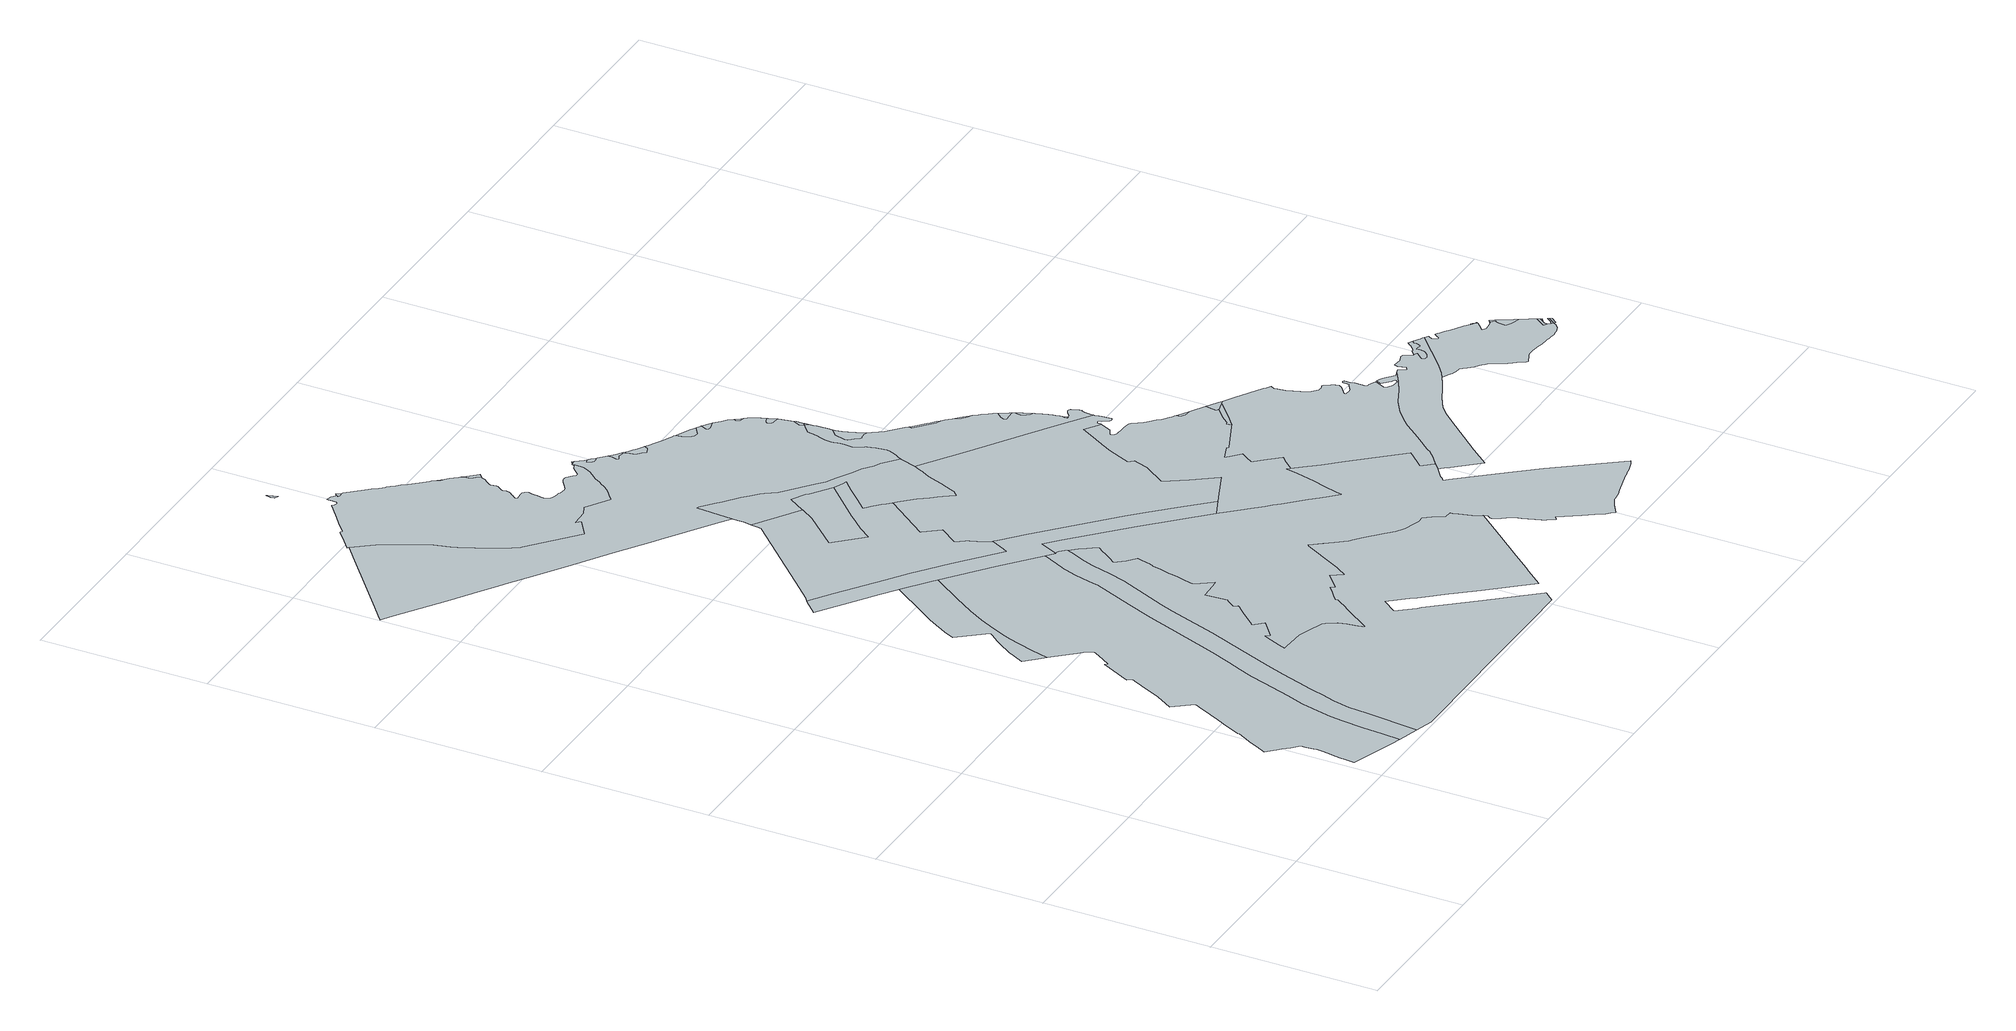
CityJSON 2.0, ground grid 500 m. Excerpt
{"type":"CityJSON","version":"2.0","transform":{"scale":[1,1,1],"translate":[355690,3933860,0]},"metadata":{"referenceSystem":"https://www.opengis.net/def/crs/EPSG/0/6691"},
"CityObjects":{
"object1":{"type":"GenericCityObject","attributes":{"function":"1","validFromType":"3","custodian":"神奈川県","notificationNumber":"神奈川県告示第446号","prefecture":"14","city":"14150","floorAreaRate":1},"geometry":[{"type":"MultiSurface","lod":"1","boundaries":[[[0,1,2,3,4,5,6,7,8,9,10,11,12,13,14,15,16,17,18,19,20,21,22,23,24,25,26,27,28,29,30,31,32,33,34,35,36,37,38,39,40,41,42,43,44,45,46,47,48,49,50,51,52,53,54,55,56,57,58,59,60,61,62,63,64,65,66,67,68,69,70,71,72,73,74,75,76,77,78,79,80]]]}]},
"object2":{"type":"GenericCityObject","attributes":{"function":"3","validFromType":"3","custodian":"神奈川県","notificationNumber":"神奈川県告示第446号","prefecture":"14","city":"14150","floorAreaRate":1.5},"geometry":[{"type":"MultiSurface","lod":"1","boundaries":[[[81,82,83,84,85,86,87,88,89,90,91,92,93,94,95,96,97,98,99,100,101,102,103,104,105,78,77,76,75,74,73,72,71,70,69,68,67,66,65,64,63,62,61,60,59,58,57,56,55,54,106]]]}]},
"object3":{"type":"GenericCityObject","attributes":{"function":"5","validFromType":"3","custodian":"神奈川県","notificationNumber":"神奈川県告示第11号","prefecture":"14","city":"14150","floorAreaRate":2},"geometry":[{"type":"MultiSurface","lod":"1","boundaries":[[[107,108,109,110,111,112,113,114,115,116,117,118,119,120,121,10,9,8,7,6,5,4,3,2,1,0,80,122,123]]]}]},
"object4":{"type":"GenericCityObject","attributes":{"function":"1","validFromType":"3","custodian":"相模原市","notificationNumber":"相模原市告示第532号","prefecture":"14","city":"14150","floorAreaRate":0.8},"geometry":[{"type":"MultiSurface","lod":"1","boundaries":[[[124,125,126,127,128,129,130,131,132,133]]]}]},
"object5":{"type":"GenericCityObject","attributes":{"function":"9","validFromType":"3","custodian":"神奈川県","notificationNumber":"神奈川県告示第11号","prefecture":"14","city":"14150","floorAreaRate":2},"geometry":[{"type":"MultiSurface","lod":"1","boundaries":[[[134,135,136,137,138,139,140,141,142,143,144,145,146,147,148,149,150,151,152,153,154,155,156,157,158,159,160,161,162,163,164,165,166,167,168,169,170,171,172,173]]]}]},
"object6":{"type":"GenericCityObject","attributes":{"function":"3","validFromType":"3","custodian":"神奈川県","notificationNumber":"神奈川県告示第767号","prefecture":"14","city":"14150","floorAreaRate":2},"geometry":[{"type":"MultiSurface","lod":"1","boundaries":[[[174,175,176,177,178,179,180,181,182,183,184,185,186,187,188,189,190,191,192,193,194,195,196,197,198,199,200,201,202,203,204,205,206,207,208,209,210,211,212,213,214,215,216,217,218,219,220,221,222,223,224,225,226,227,228,229,230,231,232,233,234,235,236,237,238,239,240,241,242,243,244,245,246,247,248,249,250,251,252,253,254,255,256,257,258,259,260,261,262,263,264,265,266,267,268,269,270,271,272,273,274,275,276,277,278,279,280,281,282,283,284,285,286,287,288,289,290,291,292,293,294,295,296,297,298,299,300,301,302,303,304,305,306,307,308,309,310,311,312,313,314,315,316,317,318,319,320,321,322,323,324,325,326,327,328,329,330,331,332,333,334,335,336,337,338,339,340,341,342,343]]]}]},
"object7":{"type":"GenericCityObject","attributes":{"function":"1","validFromType":"3","custodian":"神奈川県","notificationNumber":"神奈川県告示第446号","prefecture":"14","city":"14150","floorAreaRate":0.8},"geometry":[{"type":"MultiSurface","lod":"1","boundaries":[[[344,345,346,347,348,349,350,351,352,353,354,355,356,357,358,359,360,361,362,363,364,365,366,367,368,369,370,371,372,373,374,375,376,377,378,379,380,381,382,383,384,385,386,387,388,389,390,391,392,270,269,268,267,266,265,264,263,262,261,260,259,258,257,256,255,254,253,252,251,250,249,248,247,246,245,244,243,242,241,240,239,393,394,395,396,397,398,399,400,401,402,403,404,405,406,407,408,409,410,411,412,413,414,415,416,417,418,419,420,421,422,423,424,425,426,427,428,429,430,431,432,433,434,435,436,437,438,439,440,441,442,443,444,445,446,447,448,449,450,451,452,453,454,455,456,457,458,459,460,461,462,463,464]]]}]},
"object8":{"type":"GenericCityObject","attributes":{"function":"1","validFromType":"3","custodian":"相模原市","notificationNumber":"相模原市告示第532号","prefecture":"14","city":"14150","floorAreaRate":0.8},"geometry":[{"type":"MultiSurface","lod":"1","boundaries":[[[465,466,368,367,366,365,364,363]]]}]},
"object9":{"type":"GenericCityObject","attributes":{"function":"1","validFromType":"3","custodian":"神奈川県","notificationNumber":"神奈川県告示第446号","prefecture":"14","city":"14150","floorAreaRate":1},"geometry":[{"type":"MultiSurface","lod":"1","boundaries":[[[467,468,469,470,471,472,473,474,475,476,477,478,479,480,481,482,483,484,485,486,487,488,489,490,491,492,493,494,495,496,497,498,499,500,501,502,503,504,505,506,507,508,509,510,511,512,513,514,515,516,517,518,519,520,521,522,523,524,525,526,527,528,529,530,531,532,533,534,535,536,537,538,539,540,541,542,543,544,545,546,547,548,549,550,551,552,553,554,555,556,557,558,559,560,561,562,563,564,100,99,98,97,96,95,94,93,92,91,90,89,88,87,86,85,84,83,82,81,106,565,566,567,568,569,570,571,572,573,574,575,576,577,578,579,580,581,582,583,584,585,586]]]}]},
"object10":{"type":"GenericCityObject","attributes":{"function":"7","validFromType":"3","custodian":"神奈川県","notificationNumber":"神奈川県告示第11号","prefecture":"14","city":"14150","floorAreaRate":2},"geometry":[{"type":"MultiSurface","lod":"1","boundaries":[[[587,588,589,590,591,592,593,594,147,146,145,144,143,142,141,140,139,595,596,597,598,123,122,80,79,78,105,104,599,600,601,602]]]}]},
"object11":{"type":"GenericCityObject","attributes":{"function":"1","validFromType":"3","custodian":"相模原市","notificationNumber":"相模原市告示第532号","prefecture":"14","city":"14150","floorAreaRate":0.8},"geometry":[{"type":"MultiSurface","lod":"1","boundaries":[[[603,350,349,348]]]}]},
"object12":{"type":"GenericCityObject","attributes":{"function":"9","validFromType":"3","custodian":"神奈川県","notificationNumber":"神奈川県告示第11号","prefecture":"14","city":"14150","floorAreaRate":3},"geometry":[{"type":"MultiSurface","lod":"1","boundaries":[[[604,605,606,173,172,171,170,169,168,167,166,165]]]}]},
"object13":{"type":"GenericCityObject","attributes":{"function":"1","validFromType":"3","custodian":"相模原市","notificationNumber":"相模原市告示第532号","prefecture":"14","city":"14150","floorAreaRate":0.8},"geometry":[{"type":"MultiSurface","lod":"1","boundaries":[[[607,608,609,464,463,462,461,460]]]}]},
"object14":{"type":"GenericCityObject","attributes":{"function":"6","validFromType":"3","custodian":"神奈川県","notificationNumber":"神奈川県告示第11号","prefecture":"14","city":"14150","floorAreaRate":2},"geometry":[{"type":"MultiSurface","lod":"1","boundaries":[[[610,611,612,613,614,615,616,617,618,619,620,621,622,623,624,310,309,308,307,306,305,304,303,302,301,300,299,298,297,296,295,294,293,292,291,625,626,134,173,606,605,604,165,164,163,162,161,160,159,158,157,156]]]}]},
"object15":{"type":"GenericCityObject","attributes":{"function":"3","validFromType":"3","custodian":"神奈川県","notificationNumber":"神奈川県告示第446号","prefecture":"14","city":"14150","floorAreaRate":2},"geometry":[{"type":"MultiSurface","lod":"1","boundaries":[[[627,237,236]]]}]},
"object16":{"type":"GenericCityObject","attributes":{"function":"3","validFromType":"3","custodian":"神奈川県","notificationNumber":"神奈川県告示第767号","prefecture":"14","city":"14150","floorAreaRate":2},"geometry":[{"type":"MultiSurface","lod":"1","boundaries":[[[628,234,233,232,231,230,229]]]}]},
"object17":{"type":"GenericCityObject","attributes":{"function":"23","validFromType":"3","custodian":"相模原市","notificationNumber":"相模原市告示第107号","prefecture":"14","city":"14150"},"geometry":[{"type":"MultiSurface","lod":"1","boundaries":[[[522,521,520,519,518,517,516,629,515,514,513,512,511,510,509,508,507,506,505,504,503,502,501,500,499,498,497,496,495,494,493,630,492,491,631,490,489,488,487,486,485,632,484,483,482,481,480,479,478,477,476,475,474,473,472,471,633,634,635,636,637,638,639,640,641,642,643,644,645,646,647,648,649,650,651,652,653,654,655,656,657,658,659,660,661,662,663,664,665,666,667,668,669,670,671,672,673,674,675,676,677,678,679,680,681,682,683,684,685,686,687,688,689,690,691,692,693,694,695,696,697,698,699,700,701,702,703,704,705,706,707,708,602,601,600,709,599,104,103,102,101,100,564,563,562,561,560,559,558,557,556,555,554,553,552,551,550,549,548,547,546,545,544,543,542,710,541,540,711,539,538,537,536,535,534,533,712,531,530,529,528,527,526,525,524,523]]]}]},
"object18":{"type":"GenericCityObject","attributes":{"function":"3","validFromType":"3","custodian":"神奈川県","notificationNumber":"神奈川県告示第767号","prefecture":"14","city":"14150","floorAreaRate":2},"geometry":[{"type":"MultiSurface","lod":"1","boundaries":[[[713,714,715,716,717,718,719,720,226,225,224,223,222,221,220,219,218,217,216,215,214,213,212,211]]]}]},
"object19":{"type":"GenericCityObject","attributes":{"function":"5","validFromType":"3","custodian":"神奈川県","notificationNumber":"神奈川県告示第11号","prefecture":"14","city":"14150","floorAreaRate":2},"geometry":[{"type":"MultiSurface","lod":"1","boundaries":[[[622,621,620,619,618,617,616,615,614,613,612,611,610,156,155,154,153,152,151,150,149,148,147,594,593,592,591,590,589,588,587,721,722,723,724,725,726,727,728,729,730,731,732,733,734,735,736,737,738,739,740,741,742,743,744,745,746,747,748,749,750,751,752,623]]]}]},
"object20":{"type":"GenericCityObject","attributes":{"function":"3","validFromType":"3","custodian":"神奈川県","notificationNumber":"神奈川県告示第767号","prefecture":"14","city":"14150","floorAreaRate":2},"geometry":[{"type":"MultiSurface","lod":"1","boundaries":[[[753,754,206,205,204,203,202,201,200,199]]]}]},
"object21":{"type":"GenericCityObject","attributes":{"function":"3","validFromType":"3","custodian":"神奈川県","notificationNumber":"神奈川県告示第767号","prefecture":"14","city":"14150","floorAreaRate":2},"geometry":[{"type":"MultiSurface","lod":"1","boundaries":[[[755,756,196,195,194,193,192]]]}]},
"object22":{"type":"GenericCityObject","attributes":{"function":"1","validFromType":"3","custodian":"神奈川県","notificationNumber":"神奈川県告示第767号","prefecture":"14","city":"14150","floorAreaRate":1},"geometry":[{"type":"MultiSurface","lod":"1","boundaries":[[[757,758,759,760,761,762,763,764,765,766,767,768,769,770,771,772,773,774,775]]]}]},
"object23":{"type":"GenericCityObject","attributes":{"function":"3","validFromType":"3","custodian":"神奈川県","notificationNumber":"神奈川県告示第767号","prefecture":"14","city":"14150","floorAreaRate":2},"geometry":[{"type":"MultiSurface","lod":"1","boundaries":[[[776,777,188,187,186,185]]]}]},
"object24":{"type":"GenericCityObject","attributes":{"function":"1","validFromType":"3","custodian":"神奈川県","notificationNumber":"神奈川県告示第767号","prefecture":"14","city":"14150","floorAreaRate":1},"geometry":[{"type":"MultiSurface","lod":"1","boundaries":[[[778,779,780,339,781]]]}]},
"object25":{"type":"GenericCityObject","attributes":{"function":"3","validFromType":"3","custodian":"神奈川県","notificationNumber":"神奈川県告示第767号","prefecture":"14","city":"14150","floorAreaRate":2},"geometry":[{"type":"MultiSurface","lod":"1","boundaries":[[[780,779,782,783,784,343,342,341,340,339]]]}]},
"object26":{"type":"GenericCityObject","attributes":{"function":"3","validFromType":"3","custodian":"神奈川県","notificationNumber":"神奈川県告示第767号","prefecture":"14","city":"14150","floorAreaRate":2},"geometry":[{"type":"MultiSurface","lod":"1","boundaries":[[[785,786,181,180,179,178,177,176]]]}]},
"object27":{"type":"GenericCityObject","attributes":{"function":"11","validFromType":"3","custodian":"神奈川県","notificationNumber":"神奈川県告示第11号","prefecture":"14","city":"14150","floorAreaRate":2},"geometry":[{"type":"MultiSurface","lod":"1","boundaries":[[[787,788,789,790,791,792,793,794,795,796,797,798,799,800,801,802,803,804,805,806,807,808,809,810,811,812,813,814,734,733,732,731,730,729,728,727,726,725,724,723,722,721,587,602,708,707,706,705,704,703,702,701,700,699,815,696,695,694,693,692,691,690,816,817,818,819,820,821,822,823,824,825,826,827,828,829,830,831,832,833,834,835,836,837,838,839,840,841,842,843]]]}]},
"object28":{"type":"GenericCityObject","attributes":{"function":"1","validFromType":"3","custodian":"神奈川県","notificationNumber":"神奈川県告示第767号","prefecture":"14","city":"14150","floorAreaRate":1},"geometry":[{"type":"MultiSurface","lod":"1","boundaries":[[[844,845,846,847,848,849,850,851,852]]]}]},
"object29":{"type":"GenericCityObject","attributes":{"function":"1","validFromType":"3","custodian":"神奈川県","notificationNumber":"神奈川県告示第446号","prefecture":"14","city":"14150","floorAreaRate":1},"geometry":[{"type":"MultiSurface","lod":"1","boundaries":[[[338,337,336,335,334,333,332,331,330,329,328,327,326,325,324,323,322,321,320,319,318,317,316,315,314,313,312,311,310,624,623,752,751,750,749,748,853,854,855,856,857,858,859,860,861,862,863,864,865,866,867,868,869,870,871,872,873,874,875,876,877,878,879,880,881,882,883,884,885,886,887,888,889,890,891,892,893,894,895,896,897,898,899,900,901,902,903,904,905,906,907,908,909,910,911,912,913,914,915,852,851,850,849,848,847,916,917,918,919,920,775,774,773,772,771,770,769,768,767,766,765,921,922,923,781,339]]]}]},
"object30":{"type":"GenericCityObject","attributes":{"function":"1","validFromType":"3","custodian":"神奈川県","notificationNumber":"神奈川県告示第767号","prefecture":"14","city":"14150","floorAreaRate":1},"geometry":[{"type":"MultiSurface","lod":"1","boundaries":[[[924,925,926,927,913,912,911,910]]]}]},
"object31":{"type":"GenericCityObject","attributes":{"function":"1","validFromType":"3","custodian":"神奈川県","notificationNumber":"神奈川県告示第767号","prefecture":"14","city":"14150","floorAreaRate":1},"geometry":[{"type":"MultiSurface","lod":"1","boundaries":[[[928,929,900,899,898,897,896]]]}]},
"object32":{"type":"GenericCityObject","attributes":{"function":"1","validFromType":"3","custodian":"神奈川県","notificationNumber":"神奈川県告示第767号","prefecture":"14","city":"14150","floorAreaRate":1},"geometry":[{"type":"MultiSurface","lod":"1","boundaries":[[[930,931,932,933,934,894,893,892,891,890,889,888,887]]]}]},
"object33":{"type":"GenericCityObject","attributes":{"function":"1","validFromType":"3","custodian":"神奈川県","notificationNumber":"神奈川県告示第767号","prefecture":"14","city":"14150","floorAreaRate":1},"geometry":[{"type":"MultiSurface","lod":"1","boundaries":[[[874,873,872,871,870,869]]]}]},
"object34":{"type":"GenericCityObject","attributes":{"function":"11","validFromType":"3","custodian":"神奈川県","notificationNumber":"神奈川県告示第11号","prefecture":"14","city":"14150","floorAreaRate":2},"geometry":[{"type":"MultiSurface","lod":"1","boundaries":[[[935,936,843,842,841,840]]]}]},
"object35":{"type":"GenericCityObject","attributes":{"function":"3","validFromType":"3","custodian":"相模原市","notificationNumber":"相模原市告示第596号","prefecture":"14","city":"14150","floorAreaRate":2},"geometry":[{"type":"MultiSurface","lod":"1","boundaries":[[[937,938,836,835,834,833,832,831,939,940]]]}]},
"object36":{"type":"GenericCityObject","attributes":{"function":"3","validFromType":"3","custodian":"神奈川県","notificationNumber":"神奈川県告示第446号","prefecture":"14","city":"14150","floorAreaRate":2},"geometry":[{"type":"MultiSurface","lod":"1","boundaries":[[[830,829,828,827,826,825,824,823,822,821,820,819,818,817,816,690,689,688,687,686,685,684,683,682,941,942,943,944,945,946,947,948,949,950,951,952,953,954,955,956,957,958,959,960,961,962,963,964,965,966,967,968,969,970,971,972,973,974,975,976,977,978,979,980,981,982,983,984,985,986,987,988,989,990,991,992,993,994,995,996,997,998,999,1000,1001,1002,1003,1004,1005,1006,1007,1008,1009,1010,1011,1012,1013,1014,1015,1016,1017,1018,1019,1020,940,939,831]]]}]},
"object37":{"type":"GenericCityObject","attributes":{"function":"11","validFromType":"3","custodian":"神奈川県","notificationNumber":"神奈川県告示第767号","prefecture":"14","city":"14150","floorAreaRate":2},"geometry":[{"type":"MultiSurface","lod":"1","boundaries":[[[938,937,940,1020,1019,1021,838,837,836]]]}]},
"object38":{"type":"GenericCityObject","attributes":{"function":"5","validFromType":"3","custodian":"神奈川県","notificationNumber":"神奈川県告示第11号","prefecture":"14","city":"14150","floorAreaRate":2},"geometry":[{"type":"MultiSurface","lod":"1","boundaries":[[[1022,1023,1024,1025,1026,1027,1028,1029,1030,1031,1032,1033,1034,959,958,957,956,955,954,953,952,951,950,949,948,947,946,945,944,943,942,941,682,1035,680,1036,1037,1038,1039,1040,1041,1042,1043,1044,1045,1046,1047,1048,1049,1050,1051,1052,1053,1054,1055,1056,1057,1058,1059,1060,1061,1062,1063,1064,1065,1066,1067,1068,1069,1070,1071,1072,1073,1074,1075,1076,1077,1078,1079,1080]]]}]},
"object39":{"type":"GenericCityObject","attributes":{"function":"5","validFromType":"3","custodian":"神奈川県","notificationNumber":"神奈川県告示第11号","prefecture":"14","city":"14150","floorAreaRate":2},"geometry":[{"type":"MultiSurface","lod":"1","boundaries":[[[1081,1082,1083,1084,1085,1086,1087,1088,1089,1080,1079,1078,1077,1076,1075,1074,1073,1072,1071,1070,1069,1068,1067,1066,1065,1064]]]}]},
"object40":{"type":"GenericCityObject","attributes":{"function":"3","validFromType":"3","custodian":"神奈川県","notificationNumber":"神奈川県告示第446号","prefecture":"14","city":"14150","floorAreaRate":2},"geometry":[{"type":"MultiSurface","lod":"1","boundaries":[[[1090,1091,1092,1093,1094,1095,1096,1097,1098,1099,1100,1101,1102,1103,1104,1105,1106,1107,1108,1109,1110,1111,1112,1113,1114,1115,1116,1117,1118,1119,1120,1121,1122,1123,1124,1125,1126,1127,1128,1129,1057,1056,1055,1054,1053,1052,1051,1050,1130,1131,1132,1133,1134,1135,1136,1137,1138,1139,1140,1141,1142,1143,1144,1145,1146,1147,1148,1149,1150,1151,1152,1153,1154,1155,1156,1157,1158,1159,1160,1161,1162,1163,1164,1165,1166,1167,1168,1169,1170,1171,1172,1173,1174,1175,1176,1177,1178,1179,1180,1181,1182,1183,1184,1185]]]}]},
"object41":{"type":"GenericCityObject","attributes":{"function":"3","validFromType":"3","custodian":"神奈川県","notificationNumber":"神奈川県告示第767号","prefecture":"14","city":"14150","floorAreaRate":2},"geometry":[{"type":"MultiSurface","lod":"1","boundaries":[[[1186,1187,1188,1189,1190,1191,1111,1110,1109,1108]]]}]},
"object42":{"type":"GenericCityObject","attributes":{"function":"3","validFromType":"3","custodian":"神奈川県","notificationNumber":"神奈川県告示第767号","prefecture":"14","city":"14150","floorAreaRate":2},"geometry":[{"type":"MultiSurface","lod":"1","boundaries":[[[1192,1193,1194,1195,1196,1197,1198,1199,1200,1100,1099,1098,1097,1096,1095,1094,1093]]]}]},
"object43":{"type":"GenericCityObject","attributes":{"function":"3","validFromType":"3","custodian":"神奈川県","notificationNumber":"神奈川県告示第11号","prefecture":"14","city":"14150","floorAreaRate":2},"geometry":[{"type":"MultiSurface","lod":"1","boundaries":[[[1201,1202,1203,1185,1184,1183]]]}]},
"object44":{"type":"GenericCityObject","attributes":{"function":"3","validFromType":"3","custodian":"神奈川県","notificationNumber":"神奈川県告示第767号","prefecture":"14","city":"14150","floorAreaRate":2},"geometry":[{"type":"MultiSurface","lod":"1","boundaries":[[[1204,1205,1206,1207,1208,1209,1210,1182,1181]]]}]},
"object45":{"type":"GenericCityObject","attributes":{"function":"3","validFromType":"3","custodian":"神奈川県","notificationNumber":"神奈川県告示第767号","prefecture":"14","city":"14150","floorAreaRate":2},"geometry":[{"type":"MultiSurface","lod":"1","boundaries":[[[1211,1203,1202]]]}]},
"object46":{"type":"GenericCityObject","attributes":{"function":"5","validFromType":"3","custodian":"神奈川県","notificationNumber":"神奈川県告示第767号","prefecture":"14","city":"14150","floorAreaRate":2},"geometry":[{"type":"MultiSurface","lod":"1","boundaries":[[[1212,1213,1206,1205,1204,1181,1214,1215]]]}]}
},
"vertices":[
[861,1503,0],[806,1425,0],[764,1363,0],[737,1316,0],[711,1267,0],[695,1231,0],[683,1203,0],[672,1172,0],[657,1124,0],[649,1097,0],[642,1072,0],[669,1042,0],[698,1010,0],[709,998,0],[724,973,0],[713,954,0],[686,911,0],[680,919,0],[634,829,0],[644,816,0],[640,809,0],[615,757,0],[595,716,0],[562,664,0],[606,609,0],[593,585,0],[589,576,0],[577,550,0],[561,518,0],[549,496,0],[539,476,0],[523,440,0],[521,434,0],[500,396,0],[497,391,0],[480,356,0],[468,333,0],[474,327,0],[486,316,0],[493,309,0],[503,298,0],[520,281,0],[540,261,0],[541,245,0],[543,224,0],[544,214,0],[543,195,0],[540,182,0],[537,157,0],[534,139,0],[532,123,0],[528,95,0],[582,77,0],[659,51,0],[690,42,0],[695,94,0],[701,160,0],[707,220,0],[713,261,0],[718,288,0],[737,357,0],[756,409,0],[768,440,0],[787,498,0],[803,543,0],[820,586,0],[839,629,0],[866,693,0],[923,846,0],[952,922,0],[986,1004,0],[1037,1124,0],[1041,1138,0],[1057,1198,0],[1064,1221,0],[1067,1231,0],[1071,1241,0],[1075,1250,0],[1108,1316,0],[1001,1408,0],[869,1514,0],
[772,183,0],[778,239,0],[789,290,0],[803,333,0],[812,362,0],[816,373,0],[832,418,0],[850,472,0],[871,531,0],[915,636,0],[956,739,0],[1009,886,0],[1026,928,0],[1053,991,0],[1089,1072,0],[1106,1120,0],[1122,1182,0],[1132,1212,0],[1157,1263,0],[1163,1276,0],[1158,1282,0],[1148,1294,0],[1143,1297,0],[1136,1300,0],[1134,1296,0],[756,24,0],
[756,1555,0],[719,1502,0],[673,1436,0],[665,1424,0],[637,1375,0],[619,1343,0],[685,1262,0],[680,1255,0],[657,1227,0],[642,1206,0],[626,1183,0],[619,1173,0],[609,1154,0],[593,1122,0],[619,1096,0],[854,1526,0],[776,1583,0],
[452,3281,0],[450,3285,0],[448,3290,0],[447,3295,0],[445,3300,0],[444,3304,0],[443,3307,0],[440,3292,0],[442,3280,0],[453,3276,0],
[897,2087,0],[894,2072,0],[891,2054,0],[686,1847,0],[622,1782,0],[612,1775,0],[678,1729,0],[805,1639,0],[863,1597,0],[902,1567,0],[960,1521,0],[1082,1420,0],[1090,1432,0],[1113,1475,0],[1106,1484,0],[1101,1493,0],[1087,1533,0],[1082,1541,0],[1064,1565,0],[1105,1621,0],[1069,1666,0],[1067,1669,0],[1169,1804,0],[1152,1821,0],[1148,1825,0],[1126,1845,0],[1107,1862,0],[1143,1898,0],[1179,1934,0],[1209,1963,0],[1201,1966,0],[1169,1979,0],[1168,1978,0],[1059,1870,0],[1036,1845,0],[1013,1820,0],[982,1779,0],[906,1861,0],[1000,1959,0],[1027,2000,0],
[1424,2248,0],[1420,2265,0],[1417,2275,0],[1398,2276,0],[1388,2281,0],[1385,2290,0],[1390,2296,0],[1407,2303,0],[1401,2317,0],[1394,2333,0],[1385,2348,0],[1379,2356,0],[1363,2359,0],[1357,2370,0],[1363,2377,0],[1352,2390,0],[1339,2402,0],[1326,2414,0],[1320,2419,0],[1294,2412,0],[1286,2415,0],[1285,2423,0],[1292,2439,0],[1289,2440,0],[1281,2446,0],[1278,2447,0],[1252,2429,0],[1239,2431,0],[1229,2441,0],[1221,2453,0],[1218,2470,0],[1212,2481,0],[1207,2483,0],[1199,2487,0],[1176,2498,0],[1155,2510,0],[1140,2518,0],[1129,2525,0],[1124,2514,0],[1106,2505,0],[1097,2516,0],[1081,2528,0],[1078,2544,0],[1075,2553,0],[1076,2554,0],[1070,2560,0],[1068,2559,0],[1055,2563,0],[1041,2557,0],[1036,2559,0],[1037,2568,0],[1040,2578,0],[1041,2589,0],[1035,2594,0],[1018,2609,0],[1016,2612,0],[1007,2608,0],[1000,2609,0],[990,2617,0],[987,2627,0],[997,2630,0],[993,2635,0],[974,2656,0],[962,2655,0],[960,2655,0],[959,2655,0],[959,2646,0],[959,2630,0],[957,2620,0],[950,2602,0],[946,2594,0],[920,2565,0],[914,2556,0],[910,2548,0],[903,2539,0],[894,2525,0],[884,2514,0],[874,2504,0],[857,2490,0],[843,2479,0],[775,2525,0],[746,2511,0],[695,2509,0],[707,2498,0],[652,2460,0],[517,2577,0],[513,2579,0],[486,2619,0],[474,2644,0],[434,2730,0],[432,2739,0],[417,2793,0],[413,2805,0],[372,2884,0],[352,2922,0],[349,2929,0],[304,2987,0],[236,2931,0],[145,2857,0],[59,2786,0],[15,2750,0],[6,2742,0],[35,2723,0],[36,2723,0],[62,2705,0],[176,2629,0],[263,2571,0],[294,2550,0],[321,2533,0],[324,2530,0],[361,2506,0],[379,2494,0],[481,2426,0],[597,2349,0],[702,2279,0],[718,2268,0],[859,2174,0],[900,2146,0],[908,2257,0],[915,2254,0],[926,2246,0],[950,2226,0],[968,2210,0],[1009,2177,0],[1028,2159,0],[1050,2140,0],[1058,2131,0],[1080,2100,0],[1128,2059,0],[1163,2030,0],[1186,2012,0],[1216,1997,0],[1261,1970,0],[1289,1959,0],[1319,1935,0],[1336,1927,0],[1382,1889,0],[1389,1901,0],[1394,1909,0],[1397,1916,0],[1401,1925,0],[1404,1931,0],[1406,1943,0],[1406,1952,0],[1402,1974,0],[1399,1987,0],[1396,1998,0],[1395,2002,0],[1383,2019,0],[1380,2026,0],[1379,2034,0],[1380,2047,0],[1381,2057,0],[1381,2063,0],[1380,2069,0],[1378,2077,0],[1376,2087,0],[1376,2091,0],[1377,2105,0],[1377,2113,0],[1382,2128,0],[1386,2141,0],[1391,2157,0],[1393,2174,0],[1416,2193,0],[1423,2198,0],[1415,2207,0],[1414,2210,0],[1417,2211,0],[1427,2231,0],
[762,2892,0],[753,2902,0],[748,2907,0],[744,2912,0],[735,2922,0],[725,2927,0],[711,2948,0],[708,2952,0],[695,2966,0],[668,2996,0],[655,3011,0],[641,3026,0],[636,3032,0],[628,3041,0],[626,3043,0],[614,3056,0],[601,3071,0],[588,3085,0],[548,3130,0],[546,3132,0],[542,3131,0],[532,3131,0],[527,3132,0],[524,3134,0],[527,3137,0],[525,3140,0],[515,3149,0],[506,3151,0],[502,3152,0],[499,3152,0],[498,3147,0],[498,3141,0],[499,3132,0],[498,3125,0],[495,3121,0],[493,3120,0],[491,3120,0],[486,3120,0],[479,3125,0],[476,3128,0],[476,3127,0],[427,3088,0],[405,3070,0],[385,3054,0],[369,3040,0],[365,3044,0],[362,3044,0],[327,3014,0],[300,2991,0],[956,2647,0],[951,2645,0],[948,2644,0],[945,2643,0],[939,2638,0],[935,2633,0],[930,2629,0],[923,2621,0],[918,2618,0],[913,2618,0],[909,2620,0],[905,2625,0],[901,2629,0],[897,2634,0],[892,2638,0],[888,2639,0],[884,2640,0],[879,2640,0],[875,2639,0],[872,2638,0],[867,2635,0],[866,2635,0],[859,2629,0],[854,2625,0],[848,2621,0],[842,2617,0],[840,2615,0],[832,2612,0],[825,2613,0],[813,2615,0],[807,2617,0],[801,2618,0],[793,2620,0],[785,2622,0],[775,2627,0],[769,2637,0],[769,2645,0],[769,2654,0],[771,2665,0],[773,2677,0],[774,2681,0],[775,2691,0],[773,2697,0],[771,2701,0],[765,2705,0],[757,2705,0],[743,2704,0],[736,2704,0],[734,2706,0],[734,2712,0],[738,2718,0],[742,2722,0],[746,2728,0],[752,2734,0],[755,2741,0],[755,2748,0],[753,2756,0],[754,2762,0],[757,2767,0],[765,2779,0],[768,2784,0],[766,2792,0],[763,2799,0],[767,2806,0],[774,2816,0],[782,2826,0],[787,2837,0],[789,2839,0],[782,2852,0],[771,2863,0],[770,2876,0],[765,2888,0],
[535,3145,0],[529,3139,0],
[1627,136,0],[1637,147,0],[1692,213,0],[1748,279,0],[1828,373,0],[1820,385,0],[1816,392,0],[1813,400,0],[1804,436,0],[1800,452,0],[1800,453,0],[1799,457,0],[1779,460,0],[1760,491,0],[1741,512,0],[1723,512,0],[1705,517,0],[1673,526,0],[1648,542,0],[1624,564,0],[1576,609,0],[1555,625,0],[1548,632,0],[1523,662,0],[1478,719,0],[1476,716,0],[1425,622,0],[1410,596,0],[1404,588,0],[1389,565,0],[1388,563,0],[1364,595,0],[1317,554,0],[1310,567,0],[1288,548,0],[1271,534,0],[1260,525,0],[1263,520,0],[1257,511,0],[1252,504,0],[1242,490,0],[1228,470,0],[1169,388,0],[1166,410,0],[1160,441,0],[1154,464,0],[1137,492,0],[1130,499,0],[1084,515,0],[1054,526,0],[987,530,0],[972,530,0],[982,552,0],[995,583,0],[1005,606,0],[1014,595,0],[1066,636,0],[1041,663,0],[1050,673,0],[1065,690,0],[1083,709,0],[1099,726,0],[1108,736,0],[1112,741,0],[1104,752,0],[1121,775,0],[1126,781,0],[1122,846,0],[1148,847,0],[1188,850,0],[1192,850,0],[1159,899,0],[1159,900,0],[1167,932,0],[1172,952,0],[1177,973,0],[1177,974,0],[1181,990,0],[1187,1011,0],[1189,1022,0],[1194,1039,0],[1195,1040,0],[1199,1053,0],[1200,1058,0],[1204,1069,0],[1204,1070,0],[1207,1081,0],[1209,1091,0],[1186,1112,0],[1161,1140,0],[1177,1159,0],[1192,1181,0],[1199,1192,0],[1212,1208,0],[1203,1223,0],[1195,1234,0],[1181,1253,0],[1170,1268,0],[810,9,0],[888,8,0],[979,9,0],[1222,10,0],[1400,10,0],[1520,11,0],[1545,41,0],[1544,43,0],[1478,121,0],[1435,172,0],[1327,301,0],[1319,309,0],[1277,360,0],[1311,404,0],[1361,343,0],[1367,336,0],[1430,261,0],[1432,259,0],[1480,201,0],[1530,142,0],[1545,125,0],[1581,82,0],
[1571,1037,0],[1493,1117,0],[1432,1179,0],[1390,1221,0],[1292,1315,0],[1186,1411,0],[1123,1466,0],[1116,1472,0],[597,1762,0],[566,1731,0],[681,1653,0],[730,1617,0],[1160,1353,0],[1204,1315,0],[1358,1169,0],[1512,1011,0],
[721,2937,0],
[1110,2022,0],[1102,2029,0],[1063,2053,0],
[800,2849,0],[788,2862,0],[775,2877,0],
[1179,1795,0],[1216,1755,0],[1238,1728,0],[1257,1704,0],[1260,1700,0],[1281,1671,0],[1297,1687,0],[1302,1699,0],[1317,1735,0],[1336,1782,0],[1349,1805,0],[1350,1807,0],[1356,1821,0],[1364,1837,0],[1380,1883,0],[900,2123,0],[900,2112,0],
[969,2662,0],
[1006,2622,0],
[1072,520,0],[1449,666,0],[1503,687,0],[1655,537,0],[1834,363,0],[1832,361,0],[1824,351,0],[1824,346,0],[1827,342,0],[1837,324,0],[1843,313,0],[1857,296,0],[1861,275,0],[1878,225,0],[1879,223,0],[1884,212,0],[1898,191,0],[1909,200,0],[1948,140,0],[1968,111,0],[1977,98,0],[1983,87,0],[1994,77,0],[2002,66,0],[2015,75,0],[2021,79,0],[2037,89,0],[2060,100,0],[2064,101,0],[2067,101,0],[2075,102,0],[2079,102,0],[2082,103,0],[2085,103,0],[2099,107,0],[2109,110,0],[2182,130,0],[2189,131,0],[2197,133,0],[2207,135,0],[2219,137,0],[2229,140,0],[2245,146,0],[2258,152,0],[2230,191,0],[2118,340,0],[2034,442,0],[1952,539,0],[1941,552,0],[1948,558,0],[1957,568,0],[1988,592,0],[2005,607,0],[2008,609,0],[1979,641,0],[1996,659,0],[2028,693,0],[1966,764,0],[1911,827,0],[1866,876,0],[1834,915,0],[1812,942,0],[1805,950,0],[1801,930,0],[1796,912,0],[1781,856,0],[1770,818,0],[1757,775,0],[1754,758,0],[1753,759,0],[1735,777,0],[1711,802,0],[1690,825,0],[1667,849,0],[1636,879,0],[1621,896,0],[1606,911,0],[1578,940,0],[1559,960,0],[1539,982,0],[1160,1354,0],[1176,969,0],[1167,930,0],[1122,775,0],
[1122,2529,0],[1110,2536,0],[1098,2544,0],[1087,2552,0],[1075,2561,0],[1072,2564,0],[1059,2574,0],[1053,2579,0],
[1606,1052,0],[1685,1085,0],[1635,1153,0],[1595,1218,0],[1641,1285,0],[1651,1315,0],[1658,1329,0],[1644,1344,0],[1674,1411,0],[1693,1446,0],[1695,1448,0],[1724,1497,0],[1740,1525,0],[1785,1495,0],[1786,1496,0],[1788,1508,0],[1790,1509,0],[1795,1511,0],[1809,1486,0],[1811,1483,0],[1816,1480,0],[1823,1481,0],[1825,1485,0],[1823,1513,0],[1822,1521,0],[1818,1532,0],[1819,1533,0],[1819,1536,0],[1817,1536,0],[1740,1588,0],[1643,1652,0],[1495,1750,0],
[1260,2457,0],[1234,2470,0],
[1312,2425,0],[1298,2435,0],
[1454,2047,0],[1449,2058,0],[1445,2068,0],[1442,2077,0],[1440,2086,0],[1438,2093,0],[1436,2103,0],[1435,2113,0],[1434,2119,0],[1413,2100,0],[1404,2068,0],[1406,2059,0],[1425,2039,0],[1427,2033,0],[1432,2030,0],[1436,2033,0],[1445,2033,0],[1451,2035,0],[1462,2031,0],
[1374,2362,0],[1363,2376,0],
[1430,2200,0],[1429,2203,0],[1424,2198,0],[1430,2188,0],
[1428,2224,0],[1428,2227,0],[1428,2229,0],
[1415,2283,0],[1408,2300,0],
[1913,1340,0],[1907,1344,0],[1900,1349,0],[1896,1352,0],[1888,1359,0],[1883,1363,0],[1873,1373,0],[1858,1387,0],[1847,1398,0],[1841,1405,0],[1837,1410,0],[1832,1416,0],[1826,1426,0],[1821,1429,0],[1811,1432,0],[1809,1432,0],[1802,1433,0],[1797,1433,0],[1794,1434,0],[1782,1433,0],[1769,1435,0],[1764,1435,0],[1760,1436,0],[1756,1438,0],[1751,1443,0],[1750,1450,0],[1752,1452,0],[1771,1462,0],[1753,758,0],[1835,969,0],[1854,986,0],[1825,1017,0],[1812,1031,0],[1794,1051,0],[1808,1073,0],[1820,1090,0],[1794,1113,0],[1781,1124,0],[1817,1139,0],[1826,1141,0],[1830,1142,0],[1832,1140,0],[1834,1138,0],[1931,1180,0],[1940,1184,0],[1939,1199,0],[1946,1202,0],[1960,1217,0],[1974,1233,0],[1997,1251,0],[1989,1255,0],[1995,1289,0],[1962,1310,0],[1953,1315,0],[1931,1317,0],[1918,1326,0],[1918,1337,0],
[1598,1892,0],[1581,1907,0],[1579,1910,0],[1548,1938,0],[1541,1945,0],[1540,1936,0],[1592,1890,0],[1606,1884,0],[1603,1887,0],
[1819,1539,0],[1821,1562,0],[1822,1566,0],[1823,1573,0],[1827,1573,0],[1825,1578,0],[1826,1582,0],[1817,1602,0],[1813,1605,0],[1809,1606,0],[1806,1605,0],[1802,1604,0],[1798,1601,0],[1793,1598,0],[1787,1592,0],[1785,1591,0],[1779,1591,0],[1778,1589,0],[1773,1589,0],[1772,1592,0],[1772,1596,0],[1775,1606,0],[1774,1613,0],[1772,1618,0],[1769,1632,0],[1769,1633,0],[1766,1642,0],[1766,1644,0],[1765,1647,0],[1764,1649,0],[1764,1651,0],[1761,1659,0],[1760,1663,0],[1754,1678,0],[1752,1684,0],[1752,1682,0],[1746,1686,0],[1731,1703,0],[1730,1705,0],[1732,1719,0],[1733,1723,0],[1734,1724,0],[1733,1727,0],[1730,1733,0],[1694,1731,0],[1690,1737,0],[1696,1750,0],[1710,1766,0],[1707,1771,0],[1704,1776,0],[1700,1781,0],[1699,1783,0],[1697,1786,0],[1691,1795,0],[1685,1802,0],[1680,1808,0],[1674,1816,0],[1669,1822,0],[1658,1827,0],[1644,1840,0],[1631,1861,0],[1624,1868,0],[1616,1875,0],[1533,1952,0],[1491,1991,0],[1483,1999,0],[1480,2003,0],[1470,2019,0],[1434,2129,0],[1432,2166,0],[1431,2177,0],
[1665,1826,0],[1659,1833,0],[1653,1840,0],[1646,1846,0],
[1726,1739,0],[1716,1755,0],
[1748,1693,0],[1745,1700,0],[1742,1708,0],[1739,1714,0],[1736,1721,0],
[1937,1325,0],[1927,1331,0],
[2011,1254,0],[2000,1250,0],[1981,1217,0],[2027,1258,0],
[2036,632,0],[2061,655,0],[2060,657,0],[2061,657,0],[2061,658,0],[2067,665,0],[2101,705,0],[2121,729,0],[2153,767,0],[2167,782,0],[2186,800,0],[2206,817,0],[2228,831,0],[2249,845,0],[2277,858,0],[2304,870,0],[2342,891,0],[2372,909,0],[2381,915,0],[2369,911,0],[2348,928,0],[2339,936,0],[2330,940,0],[2320,944,0],[2313,929,0],[2337,908,0],[2340,906,0],[2348,901,0],[2342,893,0],[2319,894,0],[2306,903,0],[2300,912,0],[2314,944,0],[2296,954,0],[2290,954,0],[2284,958,0],[2284,991,0],[2282,999,0],[2282,1022,0],[2276,1024,0],[2273,1022,0],[2270,1001,0],[2265,998,0],[2250,987,0],[2241,985,0],[2226,986,0],[2223,987,0],[2222,991,0],[2223,992,0],[2223,994,0],[2225,995,0],[2229,998,0],[2246,1011,0],[2248,1013,0],[2250,1015,0],[2253,1020,0],[2254,1023,0],[2253,1026,0],[2252,1028,0],[2252,1029,0],[2251,1033,0],[2249,1037,0],[2246,1042,0],[2235,1061,0],[2232,1063,0],[2228,1062,0],[2219,1058,0],[2214,1059,0],[2210,1060,0],[2188,1078,0],[2185,1082,0],[2165,1139,0],[2162,1161,0],[2160,1171,0],[2168,1182,0],[2151,1192,0],[2148,1194,0],[2072,1242,0],[2039,1261,0],[2028,1258,0],
[2029,1268,0],
[2485,916,0],[2483,916,0],[2480,922,0],[2478,928,0],[2472,940,0],[2470,943,0],[2460,944,0],[2444,938,0],[2417,940,0],[2412,928,0],[2420,906,0],[2409,899,0],[2396,920,0],[2005,606,0],[2006,572,0],[2010,566,0],[2072,494,0],[2119,551,0],[2144,579,0],[2168,606,0],[2207,652,0],[2229,676,0],[2254,704,0],[2264,712,0],[2279,726,0],[2320,749,0],[2359,768,0],[2394,786,0],[2415,798,0],[2436,811,0],[2462,832,0],[2490,855,0],[2522,884,0],[2570,927,0],[2571,927,0],[2578,934,0],[2576,936,0],[2574,937,0],[2572,938,0],[2568,940,0],[2563,943,0],[2559,945,0],[2550,951,0],[2545,950,0],[2541,945,0],[2543,938,0],[2537,925,0],[2534,923,0],[2525,925,0],[2517,926,0],[2518,913,0],[2516,901,0],[2504,887,0],[2491,880,0],[2480,883,0],[2478,889,0],[2479,894,0],[2497,913,0],[2488,919,0],
[2546,953,0],[2542,955,0],[2534,960,0],[2528,952,0],[2525,947,0],[2515,938,0],[2511,934,0],[2506,930,0],[2503,931,0],
[2791,729,0],[2784,742,0],[2781,746,0],[2778,752,0],[2751,760,0],[2734,770,0],[2736,793,0],[2739,801,0],[2741,804,0],[2731,813,0],[2724,812,0],[2696,808,0],[2687,813,0],[2685,816,0],[2684,817,0],[2686,819,0],[2692,824,0],[2702,833,0],[2709,840,0],[2709,846,0],[2693,857,0],[2692,859,0],[2681,867,0],[2664,878,0],[2647,889,0],[2631,900,0],[2620,908,0],[2614,912,0],[2610,914,0],[2607,916,0],[2606,915,0],[2599,904,0],[2597,900,0],[2593,899,0],[2586,902,0],[2582,914,0],[2590,927,0],[2589,928,0],[2584,930,0],[2580,933,0],[2438,787,0],[2448,782,0],[2453,780,0],[2460,778,0],[2464,778,0],[2472,777,0],[2478,777,0],[2484,770,0],[2490,761,0],[2496,753,0],[2504,747,0],[2516,738,0],[2522,733,0],[2529,726,0],[2538,718,0],[2543,710,0],[2547,699,0],[2553,688,0],[2556,683,0],[2561,676,0],[2569,664,0],[2575,656,0],[2582,647,0],[2586,641,0],[2591,635,0],[2594,631,0],[2602,635,0],[2614,640,0],[2625,645,0],[2633,647,0],[2640,647,0],[2651,646,0],[2660,645,0],[2669,644,0],[2677,643,0],[2685,641,0],[2686,641,0],[2696,640,0],[2708,639,0],[2719,638,0],[2727,637,0],[2736,636,0],[2751,634,0],[2757,635,0],[2761,635,0],[2768,636,0],[2775,638,0],[2787,643,0],[2791,647,0],[2798,653,0],[2802,660,0],[2804,663,0],[2799,666,0],[2791,673,0],[2779,681,0],[2802,712,0],
[2712,845,0],[2710,847,0],[2706,849,0],[2702,852,0],[2697,856,0],[2696,856,0],
[2771,764,0],[2761,781,0],[2751,798,0],[2748,803,0],[2746,807,0],[2743,811,0],[2740,815,0],[2737,819,0],[2736,821,0],
[2792,685,0],[2796,691,0],[2806,703,0],
[2808,668,0],[2814,677,0],[2818,683,0],[2816,687,0],[2807,673,0],[2804,669,0],[2803,671,0],
[2809,699,0],
[2819,681,0],[2819,682,0],[2809,659,0],[2822,676,0]
]}
